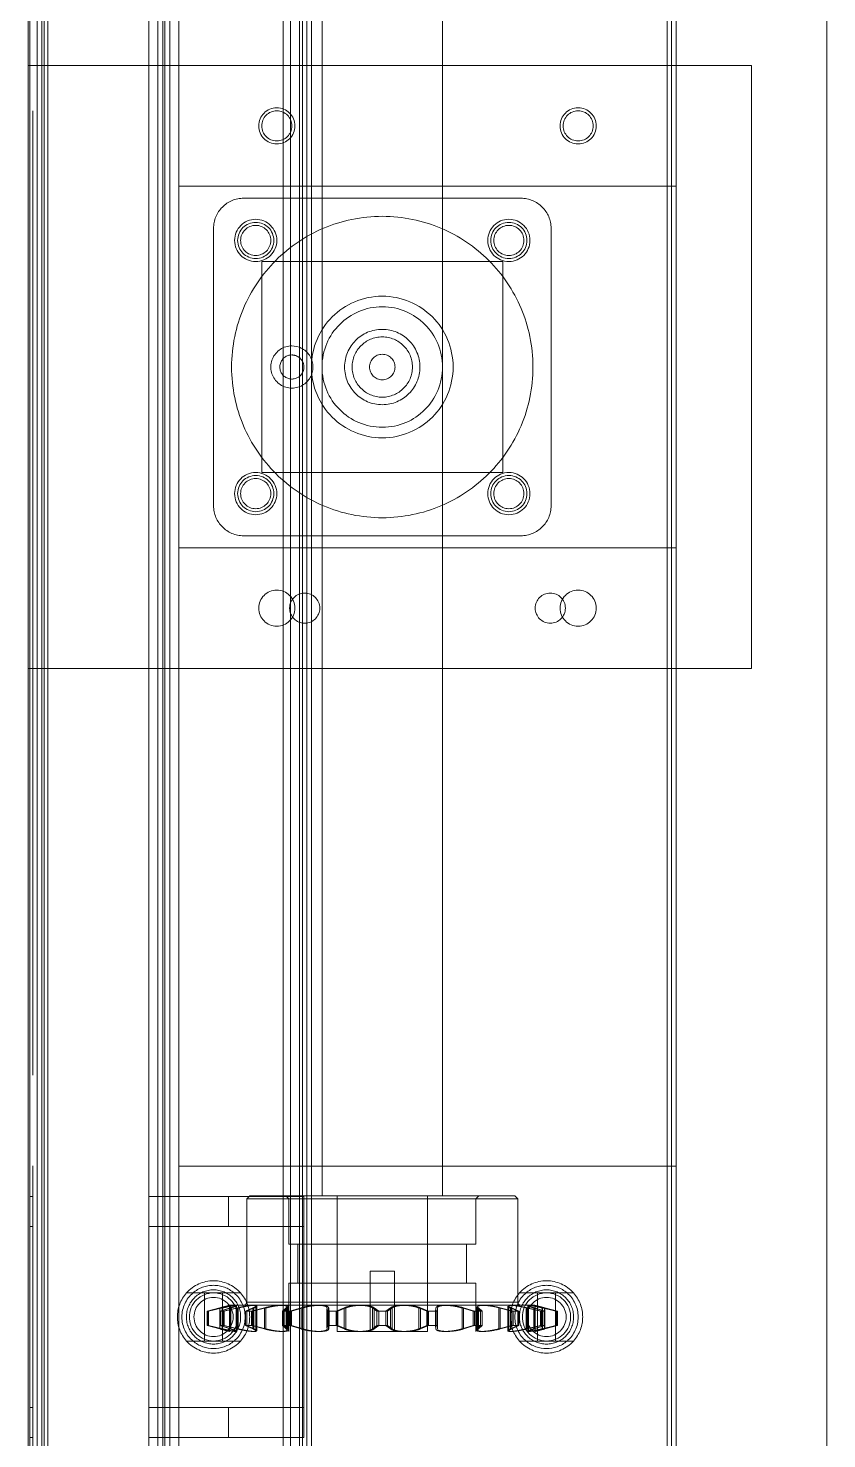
# Model space of a CAD drawing. Extents: x 539033 to 804858, y 468425 to 1263560.
# Drawn here: x 745694.1 to 745959.1, y 510548.4 to 511016.4 of the extents above; entities that cross this region are included whole.
import ezdxf

# ---------------------------------------------------------------- set-up
doc = ezdxf.new("R2010")
doc.units = 0
doc.header["$LTSCALE"] = 1000
doc.header["$MEASUREMENT"] = 0
doc.linetypes.add('ACAD_ISO02W100', pattern=[15, 12, -3])
doc.layers.get('0').update_dxf_attribs({"linetype": 'CONTINUOUS'})
doc.layers.add('虚线', color=6, linetype='ACAD_ISO02W100', lineweight=18)

# ---------------------------------------------------------------- blocks, each defined once
blk = doc.blocks.new('A$C54714A9A')
at = {"layer": '虚线', "color": 0, "linetype": 'ACAD_ISO02W100', "lineweight": 15}
for p, q in [((1190, 2725.62), (50, 2725.62)), ((520, 2700.62), (520, 2551.62)), ((520, 2700.62), (720, 2700.62)), ((720, 2700.62), (720, 2551.62)), ((50, 2675.62), (1190, 2675.62)), ((51.5, 2674.12), (1188.5, 2674.12)), ((1187, 2672.62), (53, 2672.62)), ((354.83, 2551.62), (354.83, 2675.62)), ((560, 2510.62), (560, 2675.62)), ((680, 2675.62), (680, 2510.62)), ((296.83, 2641.57), (296.83, 2639.42)), ((312.83, 2639.42), (312.83, 2641.57)), ((296.83, 2625.82), (296.83, 2639.42)), ((312.83, 2635.62), (296.83, 2635.62)), ((301.96, 2636.25), (300.87, 2632.05)), ((300.87, 2632), (301.96, 2636.18)), ((300.87, 2631.23), (301.96, 2635.85)), ((301.96, 2635.74), (300.87, 2631.12)), ((301.96, 2635.85), (301.96, 2636.25)), ((306.74, 2636.25), (301.96, 2636.25)), ((301.96, 2636.18), (306.74, 2636.18)), ((301.96, 2635.85), (306.74, 2635.85)), ((306.74, 2635.74), (301.96, 2635.74)), ((306.74, 2635.85), (306.74, 2636.25)), ((307.83, 2632.05), (306.74, 2636.25)), ((306.74, 2636.18), (307.83, 2632)), ((306.74, 2635.85), (307.83, 2631.23)), ((306.74, 2635.85), (306.74, 2635.74)), ((307.83, 2631.12), (306.74, 2635.74)), ((312.83, 2639.42), (312.83, 2625.82)), ((301.96, 2632.05), (300.87, 2628.6)), ((307.83, 2632.05), (300.87, 2632.05)), ((307.83, 2632), (300.87, 2632)), ((300.87, 2628.4), (301.96, 2631.81)), ((307.83, 2631.23), (300.87, 2631.23)), ((307.83, 2631.12), (300.87, 2631.12)), ((300.87, 2626.17), (301.96, 2630.84)), ((301.96, 2630.57), (300.87, 2625.91)), ((301.96, 2630.84), (301.96, 2632.05)), ((306.74, 2632.05), (301.96, 2632.05)), ((301.96, 2631.81), (306.74, 2631.81)), ((301.96, 2630.84), (301.96, 2630.57)), ((301.96, 2630.84), (306.74, 2630.84)), ((306.74, 2630.57), (301.96, 2630.57)), ((306.74, 2630.84), (306.74, 2632.05)), ((307.83, 2628.6), (306.74, 2632.05)), ((306.74, 2631.81), (307.83, 2628.4)), ((306.74, 2630.84), (307.83, 2626.17)), ((306.74, 2630.84), (306.74, 2630.57)), ((307.83, 2625.91), (306.74, 2630.57)), ((666, 2634.12), (574, 2634.12)), ((296.83, 2629.62), (312.83, 2629.62)), ((296.83, 2623.68), (296.83, 2625.82)), ((300.02, 2628.82), (308.68, 2628.82)), ((300.02, 2626.64), (308.68, 2626.64)), ((300.02, 2626.47), (308.68, 2626.47)), ((307.83, 2628.6), (300.87, 2628.6)), ((307.83, 2628.4), (300.87, 2628.4)), ((307.83, 2626.17), (300.87, 2626.17)), ((307.83, 2625.91), (300.87, 2625.91)), ((308.7, 2551.62), (308.7, 2628.72)), ((312.83, 2623.68), (312.83, 2625.82)), ((301.96, 2623.48), (300.87, 2621.07)), ((300.87, 2620.72), (301.96, 2623.09)), ((300.87, 2617.21), (301.96, 2621.56)), ((301.96, 2621.15), (300.87, 2616.82)), ((307.83, 2621.07), (300.87, 2621.07)), ((301.96, 2621.56), (301.96, 2623.48)), ((306.74, 2623.48), (301.96, 2623.48)), ((301.96, 2623.09), (306.74, 2623.09)), ((301.96, 2621.56), (301.96, 2621.15)), ((301.96, 2621.56), (306.74, 2621.56)), ((306.74, 2621.15), (301.96, 2621.15)), ((306.74, 2621.56), (306.74, 2623.48)), ((307.83, 2621.07), (306.74, 2623.48)), ((306.74, 2623.09), (307.83, 2620.72)), ((306.74, 2621.56), (307.83, 2617.21)), ((306.74, 2621.56), (306.74, 2621.15)), ((307.83, 2616.82), (306.74, 2621.15)), ((344, 2623.12), (309.7, 2623.12)), ((309.7, 2551.62), (309.7, 2623.08)), ((344, 2551.62), (344, 2623.12)), ((345, 2622.12), (344, 2623.12)), ((345, 2622.12), (345, 2551.62)), ((564, 2624.12), (564, 2551.62)), ((676, 2551.62), (676, 2624.12)), ((300.25, 2620.11), (308.45, 2620.11)), ((300.26, 2619.8), (308.44, 2619.8)), ((300.87, 2620.72), (307.83, 2620.72)), ((307.83, 2617.21), (300.87, 2617.21)), ((307.83, 2616.82), (300.87, 2616.82)), ((308.7, 2620.55), (308.7, 2527.55)), ((585, 2618.12), (585, 2551.62)), ((655, 2618.12), (585, 2618.12)), ((655, 2618.12), (655, 2551.62)), ((309.7, 2615.85), (309.7, 2533.12)), ((316, 2609.12), (300, 2609.12)), ((300.49, 2609.77), (308.2, 2609.77)), ((300.51, 2609.33), (308.19, 2609.33)), ((301.96, 2611.23), (300.87, 2610.05)), ((300.87, 2609.6), (301.96, 2610.73)), ((307.83, 2610.05), (300.87, 2610.05)), ((307.83, 2609.6), (300.87, 2609.6)), ((300.87, 2605.08), (301.96, 2608.76)), ((301.96, 2608.24), (300.87, 2604.59)), ((301.96, 2608.76), (301.96, 2611.23)), ((306.74, 2611.23), (301.96, 2611.23)), ((301.96, 2610.73), (306.74, 2610.73)), ((301.96, 2608.76), (301.96, 2608.24)), ((301.96, 2608.76), (306.74, 2608.76)), ((306.74, 2608.24), (301.96, 2608.24)), ((306.74, 2608.76), (306.74, 2611.23)), ((307.83, 2610.05), (306.74, 2611.23)), ((306.74, 2610.73), (307.83, 2609.6)), ((306.74, 2608.76), (307.83, 2605.08)), ((306.74, 2608.76), (306.74, 2608.24)), ((307.83, 2604.59), (306.74, 2608.24)), ((307.83, 2609.6), (308.19, 2609.34)), ((316, 2609.12), (316, 2552.13)), ((329, 2609.12), (329, 2552.13)), ((344, 2609.12), (329, 2609.12)), ((345, 2610.12), (344, 2609.12)), ((307.83, 2605.08), (300.87, 2605.08)), ((307.83, 2604.59), (300.87, 2604.59)), ((329, 2606.12), (316, 2606.12)), ((885, 2598.12), (345, 2598.12)), ((655, 2598.12), (585, 2598.12)), ((300, 2593.12), (300, 2563.12)), ((345, 2593.12), (300, 2593.12)), ((300.87, 2596.45), (300.82, 2596.48)), ((300.82, 2596.45), (307.88, 2596.45)), ((300.83, 2595.92), (307.87, 2595.92)), ((307.83, 2596.45), (300.87, 2596.45)), ((300.87, 2595.92), (301.13, 2595.88)), ((307.83, 2595.92), (300.87, 2595.92)), ((300.87, 2590.77), (301.96, 2593.47)), ((301.96, 2592.89), (300.87, 2590.23)), ((307.57, 2595.94), (301.13, 2595.94)), ((307.5, 2596.49), (301.2, 2596.49)), ((301.96, 2596.3), (301.2, 2596.41)), ((301.48, 2595.81), (301.96, 2595.73)), ((301.96, 2593.47), (301.96, 2596.3)), ((306.74, 2596.3), (301.96, 2596.3)), ((301.96, 2595.73), (306.74, 2595.73)), ((301.96, 2593.47), (301.96, 2592.89)), ((301.96, 2593.47), (306.74, 2593.47)), ((306.74, 2592.89), (301.96, 2592.89)), ((307.5, 2596.41), (306.74, 2596.3)), ((306.74, 2593.47), (306.74, 2596.3)), ((306.74, 2595.73), (307.22, 2595.81)), ((306.74, 2593.47), (307.83, 2590.77)), ((306.74, 2593.47), (306.74, 2592.89)), ((307.83, 2590.23), (306.74, 2592.89)), ((307.57, 2595.88), (307.83, 2595.92)), ((307.83, 2590.77), (300.87, 2590.77)), ((307.83, 2590.23), (300.87, 2590.23)), ((320, 2582.12), (300, 2582.12)), ((301.96, 2579.9), (300.87, 2581.37)), ((307.83, 2581.37), (300.87, 2581.37)), ((300.87, 2580.81), (301.96, 2579.3)), ((307.83, 2580.81), (300.87, 2580.81)), ((301.96, 2576.95), (301.96, 2579.9)), ((306.74, 2579.9), (301.96, 2579.9)), ((301.96, 2579.3), (306.74, 2579.3)), ((307.83, 2581.37), (306.74, 2579.9)), ((306.74, 2579.3), (307.83, 2580.81)), ((306.74, 2576.95), (306.74, 2579.9)), ((320, 2574.12), (320, 2582.12)), ((300, 2574.12), (320, 2574.12)), ((300.87, 2575.44), (301.96, 2576.95)), ((301.96, 2576.34), (300.87, 2574.88)), ((307.83, 2575.44), (300.87, 2575.44)), ((307.83, 2574.88), (300.87, 2574.88)), ((301.96, 2576.95), (301.96, 2576.34)), ((301.96, 2576.95), (306.74, 2576.95)), ((306.74, 2576.34), (301.96, 2576.34)), ((306.74, 2576.95), (307.83, 2575.44)), ((306.74, 2576.95), (306.74, 2576.34)), ((307.83, 2574.88), (306.74, 2576.34)), ((301.96, 2563.36), (300.87, 2566.02)), ((307.83, 2566.02), (300.87, 2566.02)), ((300.87, 2565.47), (301.96, 2562.77)), ((307.83, 2565.47), (300.87, 2565.47)), ((307.83, 2566.02), (306.74, 2563.36)), ((306.74, 2562.77), (307.83, 2565.47)), ((300, 2563.12), (345, 2563.12)), ((307.87, 2560.33), (300.83, 2560.33)), ((300.87, 2560.32), (301.96, 2560.52)), ((307.83, 2560.32), (300.87, 2560.32)), ((301.13, 2560.3), (307.57, 2560.3)), ((301.96, 2560.52), (301.96, 2563.36)), ((306.74, 2563.36), (301.96, 2563.36)), ((301.96, 2562.77), (301.96, 2559.94)), ((301.96, 2562.77), (306.74, 2562.77)), ((301.96, 2560.52), (306.74, 2560.52)), ((306.74, 2560.52), (306.74, 2563.36)), ((306.74, 2562.77), (306.74, 2559.94)), ((306.74, 2560.52), (307.83, 2560.32)), ((307.88, 2559.8), (300.82, 2559.8)), ((301.96, 2559.94), (300.87, 2559.79)), ((307.83, 2559.79), (300.87, 2559.79)), ((301.2, 2559.76), (307.5, 2559.76)), ((306.74, 2559.94), (301.96, 2559.94)), ((307.83, 2559.79), (306.74, 2559.94)), ((345, 2558.12), (885, 2558.12)), ((585, 2558.18), (655, 2558.18)), ((1099, 2551.62), (50, 2551.62)), ((1099, 2550.62), (50, 2550.62)), ((1099, 2553.12), (51.5, 2553.12)), ((53, 2554.62), (1099, 2554.62)), ((264.83, 2552.12), (274.83, 2552.12)), ((264.83, 2551.62), (264.83, 2552.12)), ((264.83, 2550.62), (264.83, 2551.62)), ((264.83, 2527.12), (264.83, 2550.62)), ((274.83, 2552.12), (334.83, 2552.12)), ((274.83, 2552.12), (274.83, 2551.62)), ((274.83, 2551.62), (274.83, 2550.62)), ((274.83, 2550.62), (274.83, 2527.12)), ((301.18, 2550.62), (300.87, 2551.65)), ((307.83, 2551.65), (300.87, 2551.65)), ((300.87, 2551.16), (301.96, 2547.49)), ((307.83, 2551.16), (300.87, 2551.16)), ((301.96, 2548.01), (301.18, 2550.62)), ((306.74, 2547.49), (307.83, 2551.16)), ((307.52, 2550.62), (306.74, 2548.01)), ((307.83, 2551.65), (307.52, 2550.62)), ((308.7, 2550.62), (308.7, 2551.62)), ((309.7, 2550.62), (309.7, 2551.62)), ((316, 2552.13), (316, 2547.12)), ((329, 2552.13), (329, 2547.12)), ((334.83, 2552.12), (344.83, 2552.12)), ((334.83, 2527.12), (334.83, 2552.12)), ((344, 2550.62), (344, 2551.62)), ((344, 2533.12), (344, 2550.62)), ((344.83, 2552.12), (344.83, 2527.12)), ((345, 2551.62), (345, 2550.62)), ((345, 2550.62), (345, 2534.12)), ((354.83, 2550.62), (354.83, 2551.62)), ((354.83, 2510.62), (354.83, 2550.62)), ((520, 2551.62), (520, 2550.62)), ((520, 2550.62), (520, 2500.62)), ((564, 2551.62), (564, 2550.62)), ((564, 2550.62), (564, 2532.12)), ((585, 2551.62), (585, 2550.62)), ((585, 2550.62), (585, 2538.12)), ((655, 2551.62), (655, 2550.62)), ((655, 2550.62), (655, 2538.12)), ((676, 2550.62), (676, 2551.62)), ((676, 2532.12), (676, 2550.62)), ((720, 2551.62), (720, 2550.62)), ((720, 2550.62), (720, 2500.62)), ((1099, 2547.62), (50, 2547.62)), ((300, 2547.12), (316, 2547.12)), ((308.2, 2546.48), (300.49, 2546.48)), ((308.19, 2546.92), (300.51, 2546.92)), ((300.87, 2546.65), (301.96, 2545.52)), ((307.83, 2546.65), (300.87, 2546.65)), ((301.96, 2545.01), (300.87, 2546.19)), ((307.83, 2546.19), (300.87, 2546.19)), ((301.96, 2545.52), (301.96, 2548.01)), ((306.74, 2548.01), (301.96, 2548.01)), ((301.96, 2547.49), (301.96, 2545.01)), ((301.96, 2547.49), (306.74, 2547.49)), ((306.74, 2545.52), (306.74, 2548.01)), ((306.74, 2547.49), (306.74, 2545.01)), ((306.74, 2545.52), (307.83, 2546.65)), ((307.83, 2546.19), (306.74, 2545.01)), ((316, 2550.12), (329, 2550.12)), ((329, 2547.12), (344, 2547.12)), ((344, 2547.12), (345, 2546.12)), ((1040, 2545.28), (50, 2545.28)), ((1101.5, 2545.28), (50, 2545.28)), ((301.96, 2545.52), (306.74, 2545.52)), ((306.74, 2545.01), (301.96, 2545.01)), ((301.96, 2535.1), (300.87, 2539.43)), ((307.83, 2539.43), (300.87, 2539.43)), ((300.87, 2539.04), (301.96, 2534.69)), ((307.83, 2539.04), (300.87, 2539.04)), ((307.83, 2539.43), (306.74, 2535.1)), ((306.74, 2534.69), (307.83, 2539.04)), ((655, 2538.12), (585, 2538.12)), ((308.45, 2536.13), (300.25, 2536.13)), ((308.44, 2536.45), (300.26, 2536.45)), ((300.87, 2535.52), (301.96, 2533.15)), ((307.83, 2535.52), (300.87, 2535.52)), ((301.96, 2532.77), (300.87, 2535.18)), ((307.83, 2535.18), (300.87, 2535.18)), ((301.96, 2533.15), (301.96, 2535.1)), ((306.74, 2535.1), (301.96, 2535.1)), ((301.96, 2534.69), (301.96, 2532.77)), ((301.96, 2534.69), (306.74, 2534.69)), ((301.96, 2533.15), (306.74, 2533.15)), ((306.74, 2532.77), (301.96, 2532.77)), ((306.74, 2533.15), (307.83, 2535.52)), ((307.83, 2535.18), (306.74, 2532.77)), ((306.74, 2533.15), (306.74, 2535.1)), ((306.74, 2534.69), (306.74, 2532.77)), ((309.7, 2533.12), (344, 2533.12)), ((344, 2533.12), (345, 2534.12)), ((296.83, 2531.07), (296.83, 2528.92)), ((296.83, 2515.32), (296.83, 2528.92)), ((308.68, 2529.77), (300.02, 2529.77)), ((308.68, 2529.61), (300.02, 2529.61)), ((308.68, 2527.43), (300.02, 2527.43)), ((301.96, 2525.68), (300.87, 2530.34)), ((307.83, 2530.34), (300.87, 2530.34)), ((300.87, 2530.08), (301.96, 2525.41)), ((307.83, 2530.08), (300.87, 2530.08)), ((300.87, 2527.85), (301.96, 2524.43)), ((307.83, 2527.85), (300.87, 2527.85)), ((301.96, 2524.2), (300.87, 2527.64)), ((307.83, 2527.64), (300.87, 2527.64)), ((307.83, 2530.34), (306.74, 2525.68)), ((306.74, 2525.41), (307.83, 2530.08)), ((306.74, 2524.43), (307.83, 2527.85)), ((307.83, 2527.64), (306.74, 2524.2)), ((312.83, 2528.92), (312.83, 2531.07)), ((312.83, 2528.92), (312.83, 2515.32)), ((274.83, 2527.12), (264.83, 2527.12)), ((264.83, 2527.12), (264.83, 2500.62)), ((274.83, 2527.12), (274.83, 2500.62)), ((312.83, 2525.12), (296.83, 2525.12)), ((301.96, 2520.5), (300.87, 2525.12)), ((307.83, 2525.12), (300.87, 2525.12)), ((300.87, 2525.01), (301.96, 2520.4)), ((307.83, 2525.01), (300.87, 2525.01)), ((300.87, 2524.25), (301.96, 2520.07)), ((307.83, 2524.25), (300.87, 2524.25)), ((301.96, 2519.99), (300.87, 2524.2)), ((307.83, 2524.2), (300.87, 2524.2)), ((301.96, 2524.43), (301.96, 2525.68)), ((306.74, 2525.68), (301.96, 2525.68)), ((301.96, 2525.41), (301.96, 2524.2)), ((301.96, 2525.41), (306.74, 2525.41)), ((301.96, 2524.43), (306.74, 2524.43)), ((306.74, 2524.2), (301.96, 2524.2)), ((306.74, 2524.43), (306.74, 2525.68)), ((306.74, 2525.41), (306.74, 2524.2)), ((307.83, 2525.12), (306.74, 2520.5)), ((306.74, 2520.4), (307.83, 2525.01)), ((306.74, 2520.07), (307.83, 2524.25)), ((307.83, 2524.2), (306.74, 2519.99)), ((334.83, 2527.12), (334.83, 2500.62)), ((344.83, 2527.12), (334.83, 2527.12)), ((344.83, 2527.12), (344.83, 2500.62)), ((296.83, 2519.12), (312.83, 2519.12)), ((301.96, 2520.07), (301.96, 2520.5)), ((306.74, 2520.5), (301.96, 2520.5)), ((301.96, 2520.4), (301.96, 2519.99)), ((301.96, 2520.4), (306.74, 2520.4)), ((301.96, 2520.07), (306.74, 2520.07)), ((306.74, 2519.99), (301.96, 2519.99)), ((306.74, 2520.07), (306.74, 2520.5)), ((306.74, 2520.4), (306.74, 2519.99)), ((574, 2522.12), (666, 2522.12)), ((296.83, 2513.18), (296.83, 2515.32)), ((312.83, 2513.18), (312.83, 2515.32)), ((254.83, 2510.62), (354.83, 2510.62)), ((520, 2510.62), (354.83, 2510.62)), ((520, 2510.62), (560, 2510.62)), ((680, 2510.62), (560, 2510.62)), ((885, 2510.62), (645, 2510.62)), ((680, 2510.62), (720, 2510.62)), ((1124, 2505.97), (50, 2505.97)), ((1124, 2505.97), (50, 2505.97)), ((1124, 2505.28), (50, 2505.28)), ((1124, 2507.62), (224.65, 2507.62)), ((1124, 2503.62), (50, 2503.62)), ((1124, 2500.62), (50, 2500.62)), ((520, 2500.62), (520, 2492.12)), ((720, 2500.62), (720, 2492.12)), ((520, 2492.12), (520, 2462.12)), ((720, 2492.12), (720, 2462.12)), ((944, 2467.12), (146, 2467.12)), ((1094, 2467.12), (146, 2467.12)), ((1132, 2465.97), (50, 2465.97)), ((1094, 2465.97), (108, 2465.97)), ((1094, 2465.12), (146, 2465.12)), ((355, 2462.12), (146, 2462.12)), ((1094, 2463.62), (224.65, 2463.62)), ((264.83, 2461.12), (264.83, 2462.12)), ((274.83, 2462.12), (274.83, 2461.12)), ((334.83, 2462.12), (334.83, 2461.12)), ((344.83, 2461.12), (344.83, 2462.12)), ((705, 2462.12), (385, 2462.12)), ((520, 2462.12), (520, 2461.12)), ((720, 2462.12), (720, 2461.12)), ((974, 2461.12), (116, 2461.12)), ((520, 2460.62), (224.65, 2460.62)), ((520, 2461.12), (520, 2460.62)), ((520, 2460.62), (720, 2460.62)), ((1094, 2460.62), (645, 2460.62)), ((720, 2461.12), (720, 2460.62))]:
    blk.add_line(p, q, dxfattribs=at)
at = {"layer": '虚线', "color": 0, "linetype": 'ACAD_ISO02W100', "lineweight": 15, "flags": 128}
for points in [[(613.94, 2551.62), (613.69, 2551.16), (613.46, 2550.62)], [(621.94, 2551.62), (622.49, 2551.25), (623.12, 2550.62)], [(626.54, 2550.62), (626.31, 2551.16), (626.06, 2551.62)], [(627, 2548.12), (626.82, 2549.68), (626.54, 2550.62)]]:
    blk.add_lwpolyline(points, dxfattribs=at)
at = {"layer": '虚线', "color": 0, "linetype": 'ACAD_ISO02W100', "lineweight": 15}
for centre, radius in [((540, 2643.12), 6), ((700, 2643.12), 6), ((700, 2643.12), 5), ((304.83, 2632.62), 9), ((304.83, 2632.62), 9), ((304.83, 2632.62), 8), ((304.83, 2632.62), 6.5), ((540, 2633.87), 5), ((620, 2578.12), 50), ((578, 2620.12), 7), ((578, 2620.12), 6), ((662, 2620.12), 7), ((662, 2620.12), 6), ((578, 2620.12), 5), ((662, 2620.12), 5), ((620, 2578.12), 23.5), ((620, 2578.12), 20), ((620, 2578.12), 12.5), ((620, 2578.12), 10), ((620, 2578.12), 4.23), ((540, 2552.37), 5), ((540, 2543.12), 6), ((700, 2543.12), 6), ((700, 2543.12), 5), ((578, 2536.12), 7), ((578, 2536.12), 6), ((662, 2536.12), 7), ((662, 2536.12), 6), ((578, 2536.12), 5), ((662, 2536.12), 5), ((304.83, 2522.12), 9), ((304.83, 2522.12), 9), ((304.83, 2522.12), 8), ((304.83, 2522.12), 6.5)]:
    blk.add_circle(centre, radius, dxfattribs=at)
for centre, radius, start, end in [((304.83, 2632.62), 12, 48.1897, 131.8103), ((304.83, 2632.62), 12, 131.8103, 228.1897), ((304.83, 2632.62), 10.5, 40.3676, 139.6324), ((304.83, 2632.62), 12, 311.8103, 48.1897), ((304.83, 2632.62), 10.5, 139.6324, 220.3676), ((304.83, 2632.62), 10.5, 0, 40.3676), ((304.83, 2632.62), 10.5, 319.6324, 0), ((574, 2624.12), 10, 90, 180), ((666, 2624.12), 10, 0, 90), ((304.83, 2632.62), 10.5, 220.3676, 319.6324), ((304.83, 2632.62), 12, 228.1897, 311.8103), ((309.7, 2624.12), 1, 180, 270), ((620, 2548.12), 7, 159.0752, 0), ((620, 2548.12), 7, 30, 150), ((620, 2548.12), 4, 141.3178, 0), ((620, 2548.12), 4, 118.955, 141.3178), ((620, 2548.12), 4, 61.045, 118.955), ((620, 2548.12), 4, 0, 38.6822), ((304.83, 2522.12), 12, 48.1897, 131.8103), ((304.83, 2522.12), 10.5, 40.3676, 139.6324), ((309.7, 2532.12), 1, 90, 180), ((574, 2532.12), 10, 180, 270), ((666, 2532.12), 10, 270, 0), ((304.83, 2522.12), 12, 131.8103, 228.1897), ((304.83, 2522.12), 10.5, 139.6324, 220.3676), ((304.83, 2522.12), 12, 311.8103, 48.1897), ((304.83, 2522.12), 10.5, 0, 40.3676), ((304.83, 2522.12), 10.5, 319.6324, 0), ((304.83, 2522.12), 10.5, 220.3676, 319.6324), ((304.83, 2522.12), 12, 228.1897, 311.8103)]:
    blk.add_arc(centre, radius, start, end, dxfattribs=at)
for points, knots in [([(300.87, 2628.6), (300.74, 2628.18), (300.47, 2627.33), (300.17, 2626.67), (300.02, 2626.57), (300.02, 2627.06), (300.17, 2628.04), (300.46, 2629.46), (300.73, 2630.61), (300.87, 2631.23)], [0, 0, 0, 0, 0.14525, 0.290631, 0.432546, 0.570058, 0.705752, 0.843061, 1, 1, 1, 1]), ([(300.87, 2632.05), (300.74, 2631.53), (300.47, 2630.49), (300.18, 2629.4), (300.03, 2628.83), (300.04, 2628.87), (300.04, 2628.89)], [0, 0, 0, 0, 0.2892475, 0.5787569, 0.8613665, 1, 1, 1, 1]), ([(300.04, 2628.88), (300.08, 2629.03), (300.16, 2629.32), (300.46, 2630.4), (300.73, 2631.44), (300.87, 2632)], [0, 0, 0, 0, 0.315614, 0.63498, 1, 1, 1, 1]), ([(300.87, 2631.12), (300.74, 2630.55), (300.47, 2629.41), (300.17, 2627.92), (300.08, 2627.3), (300.04, 2627)], [0, 0, 0, 0, 0.336516, 0.67334, 1, 1, 1, 1]), ([(308.66, 2628.89), (308.66, 2628.87), (308.67, 2628.84), (308.53, 2629.38), (308.24, 2630.43), (307.97, 2631.49), (307.83, 2632.05)], [0, 0, 0, 0, 0.1438611, 0.4140645, 0.6874909, 1, 1, 1, 1]), ([(307.83, 2632), (307.96, 2631.48), (308.23, 2630.46), (308.53, 2629.33), (308.62, 2629.03), (308.66, 2628.88)], [0, 0, 0, 0, 0.3358, 0.671909, 1, 1, 1, 1]), ([(307.83, 2631.23), (307.96, 2630.66), (308.23, 2629.52), (308.53, 2628.07), (308.68, 2627.05), (308.68, 2626.58), (308.53, 2626.67), (308.24, 2627.3), (307.97, 2628.15), (307.83, 2628.6)], [0, 0, 0, 0, 0.145249, 0.290632, 0.432548, 0.570058, 0.705753, 0.843061, 1, 1, 1, 1]), ([(300.87, 2621.07), (300.74, 2620.78), (300.47, 2620.19), (300.17, 2620.03), (300.02, 2620.43), (300.02, 2621.36), (300.17, 2622.69), (300.46, 2624.35), (300.73, 2625.54), (300.87, 2626.17)], [0, 0, 0, 0, 0.14525, 0.290632, 0.432547, 0.570059, 0.705752, 0.843062, 1, 1, 1, 1]), ([(300.87, 2625.91), (300.74, 2625.32), (300.47, 2624.16), (300.17, 2622.47), (300.04, 2621.3), (300.01, 2620.43), (300.08, 2619.86), (300.29, 2619.73), (300.58, 2620.07), (300.79, 2620.54), (300.87, 2620.72)], [0, 0, 0, 0, 0.145156, 0.290444, 0.432268, 0.499924, 0.636807, 0.773609, 0.912652, 1, 1, 1, 1]), ([(300.04, 2626.67), (300.04, 2626.61), (300.03, 2626.37), (300.18, 2626.52), (300.45, 2627.1), (300.73, 2627.94), (300.87, 2628.4)], [0, 0, 0, 0, 0.097476, 0.382321, 0.670559, 1, 1, 1, 1]), ([(307.83, 2628.4), (307.96, 2627.98), (308.23, 2627.16), (308.5, 2626.53), (308.57, 2626.54), (308.6, 2626.54)], [0, 0, 0, 0, 0.383538, 0.767431, 1, 1, 1, 1]), ([(307.83, 2626.17), (307.96, 2625.58), (308.23, 2624.42), (308.53, 2622.73), (308.68, 2621.35), (308.68, 2620.43), (308.53, 2620.04), (308.24, 2620.17), (307.97, 2620.76), (307.83, 2621.07)], [0, 0, 0, 0, 0.14525, 0.290632, 0.432546, 0.570058, 0.705752, 0.843061, 1, 1, 1, 1]), ([(300.87, 2610.05), (300.74, 2609.92), (300.47, 2609.64), (300.17, 2609.99), (300.02, 2610.85), (300.02, 2612.16), (300.17, 2613.73), (300.46, 2615.51), (300.73, 2616.62), (300.87, 2617.21)], [0, 0, 0, 0, 0.145249, 0.290631, 0.432546, 0.570058, 0.705753, 0.843062, 1, 1, 1, 1]), ([(300.87, 2616.82), (300.74, 2616.28), (300.47, 2615.19), (300.17, 2613.39), (300.08, 2612.33), (300.04, 2611.8)], [0, 0, 0, 0, 0.3365068, 0.6733188, 1, 1, 1, 1]), ([(307.83, 2620.72), (307.97, 2620.42), (308.21, 2619.89), (308.37, 2619.86), (308.44, 2619.85)], [0, 0, 0, 0, 0.560745, 1, 1, 1, 1]), ([(307.83, 2617.21), (307.96, 2616.66), (308.23, 2615.57), (308.53, 2613.78), (308.68, 2612.15), (308.68, 2610.85), (308.53, 2610.01), (308.24, 2609.64), (307.97, 2609.91), (307.83, 2610.05)], [0, 0, 0, 0, 0.14525, 0.290632, 0.432547, 0.570059, 0.705752, 0.843062, 1, 1, 1, 1]), ([(300.04, 2610.94), (300.04, 2610.79), (300.04, 2610.21), (300.18, 2609.61), (300.45, 2609.2), (300.73, 2609.46), (300.87, 2609.6)], [0, 0, 0, 0, 0.095154, 0.380733, 0.669713, 1, 1, 1, 1]), ([(300.51, 2596.65), (300.5, 2596.65), (300.37, 2596.72), (300.18, 2597.4), (300.02, 2598.62), (300.02, 2600.2), (300.17, 2601.89), (300.46, 2603.63), (300.73, 2604.58), (300.87, 2605.08)], [0, 0, 0, 0, 0.009729, 0.178163, 0.342578, 0.501892, 0.6591, 0.818179, 1, 1, 1, 1]), ([(300.87, 2604.59), (300.74, 2604.14), (300.47, 2603.22), (300.17, 2601.47), (300.08, 2600.31), (300.04, 2599.73)], [0, 0, 0, 0, 0.336504, 0.673317, 1, 1, 1, 1]), ([(307.83, 2605.08), (307.96, 2604.62), (308.23, 2603.69), (308.53, 2601.94), (308.68, 2600.19), (308.68, 2598.62), (308.53, 2597.4), (308.24, 2596.56), (307.97, 2596.49), (307.83, 2596.45)], [0, 0, 0, 0, 0.14525, 0.290632, 0.432547, 0.570059, 0.705752, 0.843062, 1, 1, 1, 1]), ([(307.87, 2595.95), (307.99, 2595.98), (308.24, 2596.05), (308.53, 2596.87), (308.68, 2598.14), (308.68, 2599.73), (308.53, 2601.42), (308.24, 2603.16), (307.97, 2604.09), (307.83, 2604.59)], [0, 0, 0, 0, 0.131096, 0.278886, 0.42315, 0.56294, 0.70088, 0.840463, 1, 1, 1, 1]), ([(300.04, 2598.69), (300.04, 2598.52), (300.04, 2597.83), (300.18, 2596.92), (300.45, 2596.04), (300.73, 2595.96), (300.87, 2595.92)], [0, 0, 0, 0, 0.0947703, 0.3804705, 0.6695712, 1, 1, 1, 1]), ([(300.87, 2581.37), (300.74, 2581.56), (300.47, 2581.94), (300.17, 2583.18), (300.02, 2584.74), (300.02, 2586.46), (300.17, 2588.12), (300.46, 2589.69), (300.73, 2590.4), (300.87, 2590.77)], [0, 0, 0, 0, 0.14525, 0.290632, 0.432547, 0.570058, 0.705752, 0.843062, 1, 1, 1, 1]), ([(300.87, 2590.23), (300.74, 2589.89), (300.47, 2589.21), (300.17, 2587.66), (300.08, 2586.49), (300.04, 2585.92)], [0, 0, 0, 0, 0.336505, 0.673314, 1, 1, 1, 1]), ([(307.83, 2590.77), (307.96, 2590.43), (308.23, 2589.74), (308.53, 2588.17), (308.68, 2586.45), (308.68, 2584.73), (308.53, 2583.23), (308.24, 2581.98), (307.97, 2581.58), (307.83, 2581.37)], [0, 0, 0, 0, 0.14525, 0.290631, 0.432546, 0.570058, 0.705752, 0.843062, 1, 1, 1, 1]), ([(307.83, 2580.81), (307.96, 2581), (308.23, 2581.4), (308.53, 2582.65), (308.68, 2584.22), (308.68, 2585.94), (308.53, 2587.6), (308.24, 2589.16), (307.97, 2589.86), (307.83, 2590.23)], [0, 0, 0, 0, 0.14525, 0.290632, 0.432547, 0.570058, 0.705752, 0.843061, 1, 1, 1, 1]), ([(300.04, 2584.78), (300.04, 2584.6), (300.04, 2583.86), (300.18, 2582.71), (300.45, 2581.43), (300.73, 2581.02), (300.87, 2580.81)], [0, 0, 0, 0, 0.094477, 0.38027, 0.669461, 1, 1, 1, 1]), ([(300.87, 2566.02), (300.74, 2566.36), (300.47, 2567.04), (300.17, 2568.59), (300.02, 2570.32), (300.02, 2572.03), (300.17, 2573.54), (300.46, 2574.81), (300.73, 2575.22), (300.87, 2575.44)], [0, 0, 0, 0, 0.14525, 0.290632, 0.432547, 0.570058, 0.705753, 0.843062, 1, 1, 1, 1]), ([(300.87, 2574.88), (300.74, 2574.69), (300.47, 2574.3), (300.17, 2573.07), (300.08, 2572), (300.04, 2571.47)], [0, 0, 0, 0, 0.336502, 0.673312, 1, 1, 1, 1]), ([(307.83, 2575.44), (307.96, 2575.24), (308.23, 2574.85), (308.53, 2573.59), (308.68, 2572.03), (308.68, 2570.31), (308.53, 2568.65), (308.24, 2567.09), (307.97, 2566.39), (307.83, 2566.02)], [0, 0, 0, 0, 0.14525, 0.290631, 0.432547, 0.570058, 0.705752, 0.843061, 1, 1, 1, 1]), ([(307.83, 2565.47), (307.96, 2565.82), (308.23, 2566.51), (308.53, 2568.07), (308.68, 2569.8), (308.68, 2571.51), (308.53, 2573.01), (308.24, 2574.27), (307.97, 2574.67), (307.83, 2574.88)], [0, 0, 0, 0, 0.14525, 0.290631, 0.432546, 0.570058, 0.705752, 0.84306, 1, 1, 1, 1]), ([(300.04, 2570.33), (300.04, 2570.15), (300.04, 2569.42), (300.18, 2568.12), (300.45, 2566.55), (300.73, 2565.85), (300.87, 2565.47)], [0, 0, 0, 0, 0.094206, 0.380084, 0.669364, 1, 1, 1, 1]), ([(300.87, 2551.65), (300.74, 2552.11), (300.47, 2553.03), (300.17, 2554.78), (300.02, 2556.53), (300.02, 2558.11), (300.17, 2559.34), (300.46, 2560.2), (300.73, 2560.28), (300.87, 2560.32)], [0, 0, 0, 0, 0.14525, 0.290632, 0.432547, 0.570058, 0.705753, 0.843062, 1, 1, 1, 1]), ([(307.83, 2560.32), (307.96, 2560.29), (308.23, 2560.22), (308.53, 2559.38), (308.68, 2558.1), (308.68, 2556.52), (308.53, 2554.83), (308.24, 2553.09), (307.97, 2552.15), (307.83, 2551.65)], [0, 0, 0, 0, 0.1452495, 0.2906318, 0.4325467, 0.5700582, 0.7057524, 0.8430616, 1, 1, 1, 1]), ([(300.87, 2559.79), (300.74, 2559.76), (300.47, 2559.71), (300.17, 2558.88), (300.02, 2557.62), (300.02, 2556.04), (300.17, 2554.36), (300.46, 2552.61), (300.73, 2551.67), (300.87, 2551.16)], [0, 0, 0, 0, 0.145249, 0.290631, 0.432546, 0.570058, 0.705752, 0.843061, 1, 1, 1, 1]), ([(307.83, 2551.16), (307.96, 2551.63), (308.23, 2552.55), (308.53, 2554.3), (308.68, 2556.05), (308.68, 2557.62), (308.53, 2558.84), (308.24, 2559.69), (307.97, 2559.76), (307.83, 2559.79)], [0, 0, 0, 0, 0.145249, 0.290631, 0.432546, 0.570058, 0.705753, 0.843061, 1, 1, 1, 1]), ([(300.87, 2539.43), (300.74, 2539.97), (300.47, 2541.06), (300.17, 2542.85), (300.02, 2544.49), (300.02, 2545.8), (300.17, 2546.65), (300.46, 2547.04), (300.73, 2546.79), (300.87, 2546.65)], [0, 0, 0, 0, 0.14525, 0.290632, 0.432547, 0.570058, 0.705753, 0.843062, 1, 1, 1, 1]), ([(300.87, 2546.19), (300.74, 2546.33), (300.47, 2546.6), (300.17, 2546.26), (300.02, 2545.39), (300.02, 2544.09), (300.17, 2542.51), (300.46, 2540.74), (300.73, 2539.63), (300.87, 2539.04)], [0, 0, 0, 0, 0.14525, 0.290633, 0.432548, 0.570059, 0.705752, 0.843062, 1, 1, 1, 1]), ([(307.83, 2546.65), (307.96, 2546.78), (308.23, 2547.04), (308.53, 2546.68), (308.68, 2545.8), (308.68, 2544.48), (308.53, 2542.9), (308.24, 2541.12), (307.97, 2540.02), (307.83, 2539.43)], [0, 0, 0, 0, 0.145249, 0.290632, 0.432547, 0.570058, 0.705753, 0.843061, 1, 1, 1, 1]), ([(307.83, 2539.04), (307.96, 2539.58), (308.23, 2540.67), (308.53, 2542.46), (308.68, 2544.09), (308.68, 2545.39), (308.53, 2546.23), (308.24, 2546.61), (307.97, 2546.34), (307.83, 2546.19)], [0, 0, 0, 0, 0.145249, 0.290631, 0.432547, 0.570059, 0.705752, 0.843061, 1, 1, 1, 1]), ([(300.87, 2530.34), (300.74, 2530.92), (300.47, 2532.08), (300.17, 2533.78), (300.04, 2534.94), (300.01, 2535.81), (300.08, 2536.38), (300.29, 2536.52), (300.58, 2536.18), (300.79, 2535.71), (300.87, 2535.52)], [0, 0, 0, 0, 0.145156, 0.290444, 0.432268, 0.499922, 0.636805, 0.773608, 0.912652, 1, 1, 1, 1]), ([(300.87, 2535.18), (300.74, 2535.47), (300.47, 2536.05), (300.17, 2536.22), (300.02, 2535.82), (300.02, 2534.89), (300.17, 2533.56), (300.46, 2531.89), (300.73, 2530.71), (300.87, 2530.08)], [0, 0, 0, 0, 0.145249, 0.29063, 0.432545, 0.570058, 0.705752, 0.843061, 1, 1, 1, 1]), ([(307.83, 2535.52), (307.96, 2535.81), (308.23, 2536.38), (308.53, 2536.53), (308.66, 2536.18), (308.69, 2535.5), (308.62, 2534.54), (308.41, 2533.05), (308.12, 2531.58), (307.91, 2530.69), (307.83, 2530.34)], [0, 0, 0, 0, 0.145156, 0.290444, 0.432268, 0.499923, 0.636805, 0.773609, 0.912652, 1, 1, 1, 1]), ([(307.83, 2530.08), (307.96, 2530.66), (308.23, 2531.83), (308.53, 2533.51), (308.68, 2534.89), (308.68, 2535.82), (308.53, 2536.21), (308.24, 2536.07), (307.97, 2535.49), (307.83, 2535.18)], [0, 0, 0, 0, 0.14525, 0.290632, 0.432547, 0.57006, 0.705752, 0.843062, 1, 1, 1, 1]), ([(300.87, 2525.12), (300.74, 2525.7), (300.47, 2526.84), (300.17, 2528.3), (300.02, 2529.33), (300.02, 2529.83), (300.17, 2529.75), (300.46, 2529.14), (300.73, 2528.3), (300.87, 2527.85)], [0, 0, 0, 0, 0.14525, 0.290631, 0.432547, 0.570058, 0.705752, 0.843062, 1, 1, 1, 1]), ([(300.87, 2527.64), (300.74, 2528.07), (300.47, 2528.91), (300.17, 2529.58), (300.02, 2529.67), (300.02, 2529.19), (300.17, 2528.21), (300.46, 2526.79), (300.73, 2525.63), (300.87, 2525.01)], [0, 0, 0, 0, 0.14525, 0.290633, 0.432548, 0.570058, 0.705752, 0.843062, 1, 1, 1, 1]), ([(300.87, 2524.2), (300.74, 2524.72), (300.47, 2525.76), (300.17, 2526.86), (300.02, 2527.45), (300.02, 2527.45), (300.17, 2526.91), (300.46, 2525.85), (300.73, 2524.81), (300.87, 2524.25)], [0, 0, 0, 0, 0.14525, 0.2906328, 0.4325468, 0.5700588, 0.7057524, 0.843061, 1, 1, 1, 1]), ([(307.83, 2527.85), (307.96, 2528.27), (308.23, 2529.1), (308.53, 2529.75), (308.68, 2529.83), (308.68, 2529.33), (308.53, 2528.33), (308.24, 2526.9), (307.97, 2525.74), (307.83, 2525.12)], [0, 0, 0, 0, 0.145249, 0.29063, 0.432546, 0.570057, 0.705753, 0.843062, 1, 1, 1, 1]), ([(307.83, 2525.01), (307.96, 2525.58), (308.23, 2526.73), (308.53, 2528.18), (308.68, 2529.19), (308.68, 2529.67), (308.53, 2529.58), (308.24, 2528.95), (307.97, 2528.1), (307.83, 2527.64)], [0, 0, 0, 0, 0.1452493, 0.2906308, 0.4325462, 0.5700581, 0.7057533, 0.8430617, 1, 1, 1, 1]), ([(307.83, 2524.25), (307.96, 2524.76), (308.23, 2525.8), (308.53, 2526.89), (308.68, 2527.46), (308.68, 2527.45), (308.53, 2526.88), (308.24, 2525.81), (307.97, 2524.76), (307.83, 2524.2)], [0, 0, 0, 0, 0.14525, 0.290632, 0.432546, 0.570058, 0.705752, 0.843061, 1, 1, 1, 1])]:
    blk.add_open_spline(points, degree=3, knots=knots, dxfattribs=at)

msp = doc.modelspace()

# ---------------------------------------------------------------- block references
at = {"xscale": -1, "rotation": 270}
msp.add_blockref('A$C54714A9A', (743233.45, 510284.02), dxfattribs=at)

doc.saveas('drawing.dxf')
